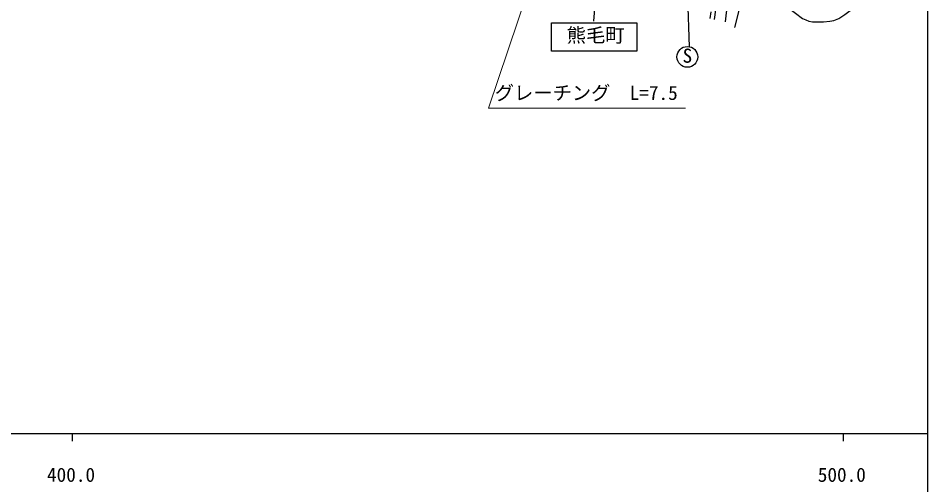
# Model space of a CAD drawing. Units: millimetres at full size, sheet at 1:1000; details may follow other scales. Extents: x 40000 to 680000, y 20000 to 380000.
# Drawn here: x 460989 to 579000, y 198357 to 258910 of the extents above; entities that cross this region are included whole.
import ezdxf
from ezdxf.enums import TextEntityAlignment as Align

# ---------------------------------------------------------------- set-up
doc = ezdxf.new("R2010")
doc.units = ezdxf.units.MM
doc.header["$LTSCALE"] = 1000
for name, color, linetype, lineweight in [('M-BGD', 7, 'Continuous', 25), ('M-BGD-EXST', 7, 'Continuous', 25), ('M-STR-HTXT', 7, 'Continuous', 13), ('M-STR-STRC', 7, 'Continuous', 25), ('M-TTL-BAND', 7, 'Continuous', 25)]:
    doc.layers.add(name, color=color, linetype=linetype, lineweight=lineweight)
doc.styles.add('ＭＳ ゴシック', font='')
doc.styles.get('ＭＳ ゴシック').set_extended_font_data('MS Gothic')

msp = doc.modelspace()

# ---------------------------------------------------------------- linework, layer by layer
at = {"layer": 'M-BGD'}
for points in [[(552757, 258423), (553000, 260749), (553085, 261847), (553123, 265194), (553009, 266697), (552801, 268125), (552454, 269415), (552148, 270294), (551760, 270904), (550899, 272083), (549401, 273733), (548222, 274801), (546804, 275597), (545195, 276318), (542115, 277483), (540820, 278223), (536935, 280802), (534267, 282804), (533184, 283456), (532158, 283914), (530737, 284429), (525936, 285636)], [(553949, 257681), (554807, 260959), (555900, 262141), (557093, 261862), (558733, 261338), (559707, 260929), (560432, 260516), (561157, 260092), (561837, 259557), (562762, 258877), (563175, 258688), (563565, 258543), (564022, 258454), (565489, 258453), (566292, 258509), (566816, 258620), (567437, 258872), (568225, 259390), (569435, 260310), (571648, 261503), (575023, 263168), (577815, 264992), (578266, 265412), (577949, 265877)], [(551329, 258757), (551670, 261295)], [(550836, 259738), (550699, 258874)]]:
    msp.add_lwpolyline(points, dxfattribs=at)
at = {"layer": 'M-BGD-EXST'}
msp.add_line((547126, 281868), (548049, 255212), dxfattribs=at)
msp.add_circle((547805, 253885), 1350, dxfattribs=at)
at = {"layer": 'M-STR-HTXT'}
msp.add_lwpolyline([(534756, 285122), (522025, 247252), (547570, 247252)], dxfattribs=at)
at = {"layer": 'M-STR-STRC'}
for p, q in [((530158, 258299), (541241, 258299)), ((530158, 254638), (530158, 258299)), ((541241, 258299), (541241, 254638)), ((541241, 254638), (530158, 254638))]:
    msp.add_line(p, q, dxfattribs=at)
msp.add_lwpolyline([(538223, 284431), (537050, 276564), (535626, 258508)], dxfattribs=at)
at = {"layer": 'M-TTL-BAND'}
for p, q in [((579000, 20000), (579000, 370000)), ((40000, 205000), (579000, 205000)), ((468000, 205000), (468000, 204000)), ((568000, 205000), (568000, 204000))]:
    msp.add_line(p, q, dxfattribs=at)

# ---------------------------------------------------------------- texts
at = {"layer": 'M-BGD-EXST', "style": 'ＭＳ ゴシック'}
msp.add_text('S', height=1833, rotation=358.508, dxfattribs=at).set_placement((547150, 252592), align=Align.BOTTOM_LEFT)
at = {"layer": 'M-STR-HTXT', "style": 'ＭＳ ゴシック'}
msp.add_text('グレーチング\u3000L=7.5', height=1833, dxfattribs=at).set_placement((522820, 247752), align=Align.BOTTOM_LEFT)
at = {"layer": 'M-STR-STRC', "style": 'ＭＳ ゴシック'}
msp.add_text('熊毛町', height=1833, dxfattribs=at).set_placement((532155, 255238), align=Align.BOTTOM_LEFT)
at = {"layer": 'M-TTL-BAND', "style": 'ＭＳ ゴシック'}
for s, p in [('400.0', (467844, 198195)), ('500.0', (567844, 198195))]:
    msp.add_text(s, height=1833, dxfattribs=at).set_placement(p, align=Align.BOTTOM_CENTER)

doc.saveas('drawing.dxf')
